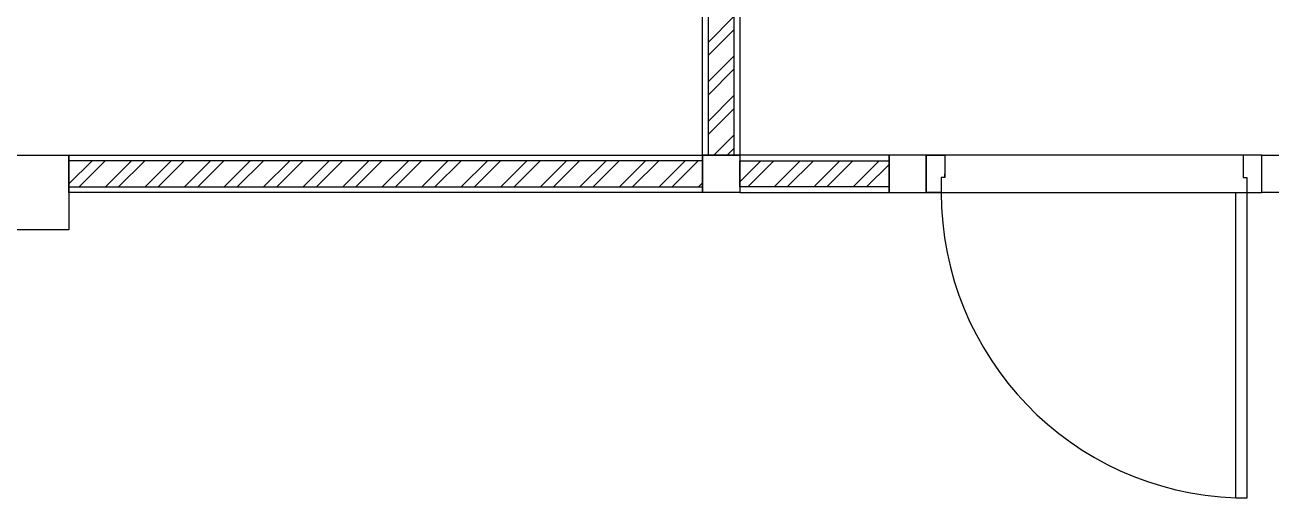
# Model space of a CAD drawing. Header units: inches. Extents: x -1366 to 1207, y -585 to 2554.
# Drawn here: x 729.733 to 733.076, y 2025.313 to 2026.583 of the extents above; entities that cross this region are included whole.
import ezdxf

# ---------------------------------------------------------------- set-up
doc = ezdxf.new("R2010")
doc.units = ezdxf.units.IN
doc.header["$MEASUREMENT"] = 0
for name, color, linetype in [('COLM', 3, 'CONTINUOUS'), ('DIM', 7, 'CONTINUOUS'), ('DOOR', 7, 'CONTINUOUS'), ('DOOR_SWNG', 1, 'CONTINUOUS'), ('Floor-Hatch', 251, 'CONTINUOUS'), ('WALL', 7, 'CONTINUOUS'), ('WALL_HATC', 251, 'CONTINUOUS')]:
    doc.layers.add(name, color=color, linetype=linetype)

# ---------------------------------------------------------------- blocks, each defined once
blk = doc.blocks.new('DR090SL2')
at = {"layer": 'DOOR'}
for points in [[(-0.41, 0.87), (-0.38, 0.87), (-0.38, 0.05), (-0.41, 0.05)], [(-0.41, 0.05), (-0.45, 0.05), (-0.45, -0.05), (-0.4, -0.05), (-0.4, 0.01), (-0.41, 0.01)], [(0.4, 0), (0.4, 0.01), (0.41, 0.01), (0.41, 0.05), (0.45, 0.05), (0.45, -0.05), (0.4, -0.05), (0.4, 0.01)]]:
    blk.add_lwpolyline(points, close=True, dxfattribs=at)
at = {"layer": 'DOOR_SWNG'}
blk.add_arc((-0.41, 0.05), 0.82, 0, 87.9033, dxfattribs=at)

msp = doc.modelspace()

# ---------------------------------------------------------------- hatches: boundary and pattern name
at = {"layer": 'WALL_HATC'}
h = msp.add_hatch(dxfattribs=at)
h.set_pattern_fill('ANSI32', color=256, scale=0.2, angle=359.9969, style=0)
h.set_pattern_definition([(224.99694, (696.34595, 2037.10227), (0.05303018, -0.05303584), []), (224.99694, (696.3106, 2037.10227), (0.05303018, -0.05303584), [])])
h.paths.add_polyline_path([(731.6365, 2026.2332), (731.6365, 2026.7832), (731.5665, 2026.7832), (731.5665, 2026.2332)])
h = msp.add_hatch(dxfattribs=at)
h.set_pattern_fill('ANSI32', color=256, scale=0.2, angle=180.0031, style=0)
h.set_pattern_definition([(224.99694, (695.54595, 2039.65234), (0.05303018, -0.05303584), []), (224.99694, (695.51059, 2039.65234), (0.05303018, -0.05303584), [])])
h.paths.add_polyline_path([(731.5515, 2026.2182), (729.8515, 2026.2182), (729.8515, 2026.1482), (731.5515, 2026.1482)])
h = msp.add_hatch(dxfattribs=at)
h.set_pattern_fill('ANSI32', color=256, scale=0.2, angle=359.9969, style=0)
h.set_pattern_definition([(224.99694, (697.44595, 2039.65234), (0.05303018, -0.05303584), []), (224.99694, (697.410596, 2039.65234), (0.05303018, -0.05303584), [])])
h.paths.add_polyline_path([(731.6515, 2026.2182), (732.0515, 2026.2182), (732.0515, 2026.1482), (731.6515, 2026.1482)])

# ---------------------------------------------------------------- linework, layer by layer
at = {"layer": 'COLM'}
msp.add_lwpolyline([(729.8515, 2026.2332), (729.8515, 2026.0332), (729.6515, 2026.0332), (729.6515, 2026.2332)], close=True, dxfattribs=at)
at = {"layer": 'Floor-Hatch'}
msp.add_lwpolyline([(732.1515, 2026.1332), (733.0515, 2026.1332), (733.0515, 2026.2332), (732.1515, 2026.2332)], close=True, dxfattribs=at)
at = {"layer": 'WALL'}
for points in [[(731.5515, 2026.2332), (731.5515, 2026.7832), (731.6515, 2026.7832), (731.6515, 2026.2332)], [(729.8515, 2026.2332), (731.5515, 2026.2332), (731.5515, 2026.1332), (729.8515, 2026.1332)], [(731.6515, 2026.2332), (731.6515, 2026.1332), (731.5515, 2026.1332), (731.5515, 2026.2332)], [(732.0515, 2026.2332), (731.6515, 2026.2332), (731.6515, 2026.1332), (732.0515, 2026.1332)], [(732.1515, 2026.1332), (732.1515, 2026.2332), (732.0515, 2026.2332), (732.0515, 2026.1332)], [(733.1515, 2026.2332), (733.1515, 2026.1332), (733.0515, 2026.1332), (733.0515, 2026.2332)]]:
    msp.add_lwpolyline(points, close=True, dxfattribs=at)
at = {"layer": 'WALL_HATC'}
msp.add_lwpolyline([(731.6365, 2026.2332), (731.6365, 2026.7832), (731.5665, 2026.7832), (731.5665, 2026.2332)], close=True, dxfattribs=at)
for points in [[(731.5515, 2026.2182), (729.8515, 2026.2182), (729.8515, 2026.1482), (731.5515, 2026.1482), (731.5515, 2026.2182)], [(731.6515, 2026.2182), (732.0515, 2026.2182), (732.0515, 2026.1482), (731.6515, 2026.1482), (731.6515, 2026.2182)]]:
    msp.add_lwpolyline(points, dxfattribs=at)

# ---------------------------------------------------------------- block references
at = {"layer": 'DIM', "rotation": 180}
msp.add_blockref('DR090SL2', (732.6015, 2026.1832), dxfattribs=at)

doc.saveas('drawing.dxf')
